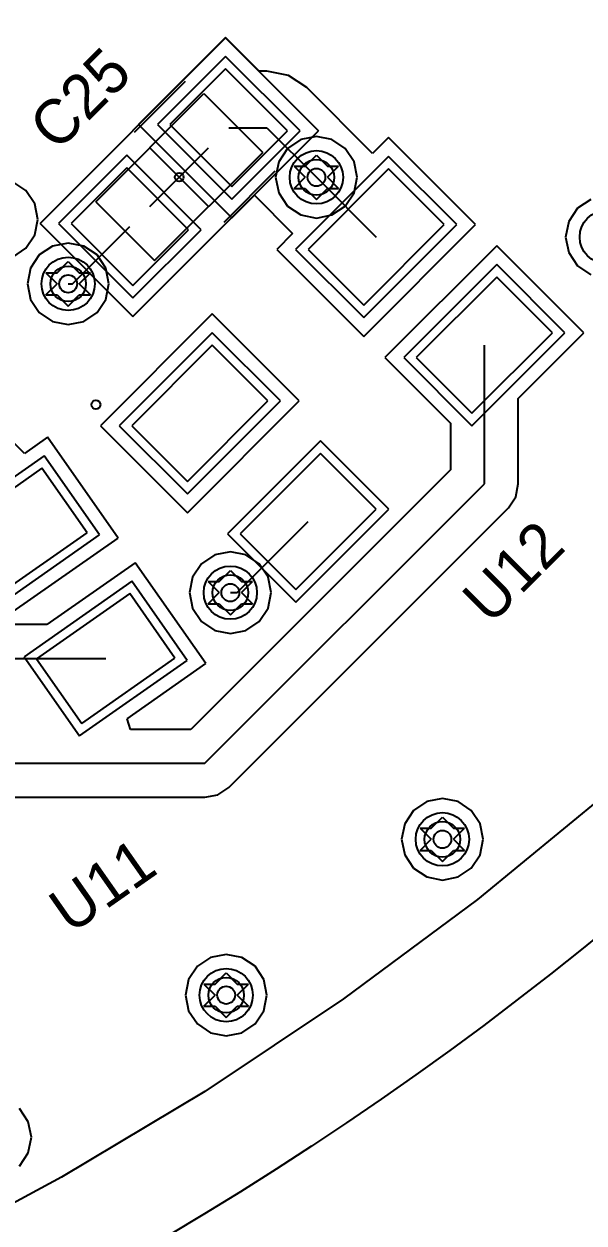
# Model space of a CAD drawing. Header units: millimetres. Extents: x 7.3 to 18.4, y 2.4 to 9.4.
# Drawn here: x 10.112 to 10.364, y 2.748 to 3.288 of the extents above; entities that cross this region are included whole.
import ezdxf

# ---------------------------------------------------------------- set-up
doc = ezdxf.new("R2010")
doc.units = ezdxf.units.MM
doc.header["$MEASUREMENT"] = 0
for name, color, linetype in [('BottomLayer', 5, 'Continuous'), ('BottomSolder', 6, 'Continuous'), ('DrillDrawing', 1, 'Continuous'), ('Mechanical1', 6, 'Continuous'), ('Mechanical13', 56, 'Continuous'), ('Mechanical15', 56, 'Continuous'), ('MidLayer1', 16, 'Continuous'), ('MidLayer2', 76, 'Continuous'), ('MultiLayer', 9, 'Continuous'), ('TopLayer', 1, 'Continuous'), ('TopOverlay', 2, 'Continuous'), ('TopPaste', 8, 'Continuous'), ('TopSolder', 216, 'Continuous'), ('ViaHoleLayer', 16, 'Continuous')]:
    doc.layers.add(name, color=color, linetype=linetype)

msp = doc.modelspace()

# ---------------------------------------------------------------- linework, layer by layer
at = {"layer": 'BottomLayer'}
for p, q in [((10.23672, 3.2359), (10.23076, 3.23192)), ((10.24374, 3.23729), (10.23672, 3.2359)), ((10.25076, 3.2359), (10.24374, 3.23729)), ((10.25672, 3.23192), (10.25076, 3.2359)), ((10.23076, 3.23192), (10.22678, 3.22596)), ((10.2607, 3.22596), (10.25672, 3.23192)), ((10.22678, 3.22596), (10.22539, 3.21894)), ((10.26209, 3.21894), (10.2607, 3.22596)), ((10.22539, 3.21894), (10.22678, 3.21192)), ((10.2607, 3.21192), (10.26209, 3.21894)), ((10.22678, 3.21192), (10.23076, 3.20596)), ((10.25672, 3.20596), (10.2607, 3.21192)), ((10.23076, 3.20596), (10.23672, 3.20199)), ((10.25076, 3.20199), (10.25672, 3.20596)), ((10.23672, 3.20199), (10.24374, 3.20059)), ((10.24374, 3.20059), (10.25076, 3.20199)), ((10.37427, 2.94156), (10.31623, 2.89393)), ((10.31623, 2.89393), (10.25592, 2.8492)), ((10.25592, 2.8492), (10.19348, 2.80748)), ((10.19348, 2.80748), (10.12907, 2.76887)), ((10.12907, 2.76887), (10.06285, 2.73348))]:
    msp.add_line(p, q, dxfattribs=at)
for centre in [(10.24374, 3.21894), (10.132, 3.171), (10.205, 3.032), (10.30046, 2.921), (10.20314, 2.85087)]:
    msp.add_circle(centre, 0.008, dxfattribs=at)
at = {"layer": 'BottomSolder'}
for centre in [(10.24374, 3.21894), (10.37427, 3.19206), (10.132, 3.171), (10.205, 3.032), (10.30046, 2.921), (10.20314, 2.85087)]:
    msp.add_circle(centre, 0.012, dxfattribs=at)
at = {"layer": 'DrillDrawing'}
for p, q in [((10.23874, 3.22394), (10.24374, 3.22894)), ((10.24374, 3.22894), (10.24874, 3.22394)), ((10.23374, 3.22394), (10.23874, 3.21894)), ((10.23374, 3.22394), (10.23874, 3.22394)), ((10.24874, 3.22394), (10.25374, 3.22394)), ((10.24874, 3.21894), (10.25374, 3.22394)), ((10.23374, 3.21394), (10.23874, 3.21894)), ((10.24874, 3.21894), (10.25374, 3.21394)), ((10.23374, 3.21394), (10.23874, 3.21394)), ((10.23874, 3.21394), (10.24374, 3.20894)), ((10.24374, 3.20894), (10.24874, 3.21394)), ((10.24874, 3.21394), (10.25374, 3.21394)), ((10.127, 3.176), (10.132, 3.181)), ((10.132, 3.181), (10.137, 3.176)), ((10.122, 3.176), (10.127, 3.171)), ((10.122, 3.176), (10.127, 3.176)), ((10.137, 3.176), (10.142, 3.176)), ((10.137, 3.171), (10.142, 3.176)), ((10.122, 3.166), (10.127, 3.171)), ((10.137, 3.171), (10.142, 3.166)), ((10.122, 3.166), (10.127, 3.166)), ((10.127, 3.166), (10.132, 3.161)), ((10.132, 3.161), (10.137, 3.166)), ((10.137, 3.166), (10.142, 3.166)), ((10.2, 3.037), (10.205, 3.042)), ((10.205, 3.042), (10.21, 3.037)), ((10.195, 3.037), (10.2, 3.032)), ((10.195, 3.037), (10.2, 3.037)), ((10.21, 3.037), (10.215, 3.037)), ((10.21, 3.032), (10.215, 3.037)), ((10.195, 3.027), (10.2, 3.032)), ((10.21, 3.032), (10.215, 3.027)), ((10.195, 3.027), (10.2, 3.027)), ((10.2, 3.027), (10.205, 3.022)), ((10.205, 3.022), (10.21, 3.027)), ((10.21, 3.027), (10.215, 3.027)), ((10.29546, 2.926), (10.30046, 2.931)), ((10.30046, 2.931), (10.30546, 2.926)), ((10.29046, 2.926), (10.29546, 2.921)), ((10.29046, 2.926), (10.29546, 2.926)), ((10.30546, 2.926), (10.31046, 2.926)), ((10.30546, 2.921), (10.31046, 2.926)), ((10.29046, 2.916), (10.29546, 2.921)), ((10.30546, 2.921), (10.31046, 2.916)), ((10.29046, 2.916), (10.29546, 2.916)), ((10.29546, 2.916), (10.30046, 2.911)), ((10.30046, 2.911), (10.30546, 2.916)), ((10.30546, 2.916), (10.31046, 2.916)), ((10.19814, 2.85587), (10.20314, 2.86087)), ((10.20314, 2.86087), (10.20814, 2.85587)), ((10.19314, 2.85587), (10.19814, 2.85087)), ((10.19314, 2.85587), (10.19814, 2.85587)), ((10.20814, 2.85587), (10.21314, 2.85587)), ((10.20814, 2.85087), (10.21314, 2.85587)), ((10.19314, 2.84587), (10.19814, 2.85087)), ((10.20814, 2.85087), (10.21314, 2.84587)), ((10.19314, 2.84587), (10.19814, 2.84587)), ((10.19814, 2.84587), (10.20314, 2.84087)), ((10.20314, 2.84087), (10.20814, 2.84587)), ((10.20814, 2.84587), (10.21314, 2.84587))]:
    msp.add_line(p, q, dxfattribs=at)
at = {"layer": 'Mechanical1'}
msp.add_circle((9.37681, 4.09921), 1.5748, dxfattribs=at)
at = {"layer": 'Mechanical13'}
for p, q in [((10.14442, 3.20786), (10.19314, 3.25658)), ((10.19314, 3.25658), (10.21958, 3.23014)), ((10.17086, 3.18142), (10.21958, 3.23014)), ((10.14442, 3.20786), (10.17086, 3.18142))]:
    msp.add_line(p, q, dxfattribs=at)
at = {"layer": 'Mechanical15'}
for p, q in [((10.11936, 3.19812), (10.20288, 3.28164)), ((10.20288, 3.28164), (10.24464, 3.23988)), ((10.16112, 3.15636), (10.24464, 3.23988)), ((10.16878, 3.20578), (10.19522, 3.23222)), ((10.16878, 3.23222), (10.19522, 3.20578)), ((10.11936, 3.19812), (10.16112, 3.15636))]:
    msp.add_line(p, q, dxfattribs=at)
at = {"layer": 'MidLayer1'}
for p, q in [((10.23672, 3.2359), (10.23076, 3.23192)), ((10.24374, 3.23729), (10.23672, 3.2359)), ((10.25076, 3.2359), (10.24374, 3.23729)), ((10.25672, 3.23192), (10.25076, 3.2359)), ((10.23076, 3.23192), (10.22678, 3.22596)), ((10.2607, 3.22596), (10.25672, 3.23192)), ((10.22678, 3.22596), (10.22539, 3.21894)), ((10.26209, 3.21894), (10.2607, 3.22596)), ((10.22539, 3.21894), (10.22678, 3.21192)), ((10.2607, 3.21192), (10.26209, 3.21894)), ((10.22678, 3.21192), (10.23076, 3.20596)), ((10.25672, 3.20596), (10.2607, 3.21192)), ((10.23076, 3.20596), (10.23672, 3.20199)), ((10.25076, 3.20199), (10.25672, 3.20596)), ((10.23672, 3.20199), (10.24374, 3.20059)), ((10.24374, 3.20059), (10.25076, 3.20199)), ((10.37427, 2.94156), (10.31623, 2.89393)), ((10.31623, 2.89393), (10.25592, 2.8492)), ((10.25592, 2.8492), (10.19348, 2.80748)), ((10.19348, 2.80748), (10.12907, 2.76887)), ((10.12907, 2.76887), (10.06285, 2.73348))]:
    msp.add_line(p, q, dxfattribs=at)
for centre in [(10.24374, 3.21894), (10.132, 3.171), (10.205, 3.032), (10.30046, 2.921), (10.20314, 2.85087)]:
    msp.add_circle(centre, 0.008, dxfattribs=at)
at = {"layer": 'MidLayer2'}
for p, q in [((10.11298, 3.21298), (10.10702, 3.21696)), ((10.11696, 3.20702), (10.11298, 3.21298)), ((10.11835, 3.2), (10.11696, 3.20702)), ((10.36725, 3.20901), (10.3613, 3.20504)), ((10.3613, 3.20504), (10.35732, 3.19908)), ((10.11696, 3.19298), (10.11835, 3.2)), ((10.35732, 3.19908), (10.35592, 3.19206)), ((10.11298, 3.18702), (10.11696, 3.19298)), ((10.132, 3.18935), (10.12498, 3.18796)), ((10.13902, 3.18796), (10.132, 3.18935)), ((10.35592, 3.19206), (10.35732, 3.18504)), ((10.10702, 3.18304), (10.11298, 3.18702)), ((10.11902, 3.18398), (10.11504, 3.17802)), ((10.12498, 3.18796), (10.11902, 3.18398)), ((10.14498, 3.18398), (10.13902, 3.18796)), ((10.14896, 3.17802), (10.14498, 3.18398)), ((10.35732, 3.18504), (10.3613, 3.17908)), ((10.3613, 3.17908), (10.36725, 3.1751)), ((10.11504, 3.17802), (10.11365, 3.171)), ((10.15035, 3.171), (10.14896, 3.17802)), ((10.11365, 3.171), (10.11504, 3.16398)), ((10.14896, 3.16398), (10.15035, 3.171)), ((10.11504, 3.16398), (10.11902, 3.15802)), ((10.14498, 3.15802), (10.14896, 3.16398)), ((10.11902, 3.15802), (10.12498, 3.15404)), ((10.13902, 3.15404), (10.14498, 3.15802)), ((10.12498, 3.15404), (10.132, 3.15265)), ((10.132, 3.15265), (10.13902, 3.15404)), ((10.205, 3.05035), (10.19798, 3.04896)), ((10.21202, 3.04896), (10.205, 3.05035)), ((10.19202, 3.04498), (10.18804, 3.03902)), ((10.19798, 3.04896), (10.19202, 3.04498)), ((10.21798, 3.04498), (10.21202, 3.04896)), ((10.22196, 3.03902), (10.21798, 3.04498)), ((10.18804, 3.03902), (10.18665, 3.032)), ((10.22335, 3.032), (10.22196, 3.03902)), ((10.18665, 3.032), (10.18804, 3.02498)), ((10.22196, 3.02498), (10.22335, 3.032)), ((10.18804, 3.02498), (10.19202, 3.01902)), ((10.21798, 3.01902), (10.22196, 3.02498)), ((10.19202, 3.01902), (10.19798, 3.01504)), ((10.21202, 3.01504), (10.21798, 3.01902)), ((10.19798, 3.01504), (10.205, 3.01365)), ((10.205, 3.01365), (10.21202, 3.01504)), ((10.37427, 2.94156), (10.31623, 2.89393)), ((10.29343, 2.93796), (10.28748, 2.93398)), ((10.30046, 2.93935), (10.29343, 2.93796)), ((10.30748, 2.93796), (10.30046, 2.93935)), ((10.31343, 2.93398), (10.30748, 2.93796)), ((10.28748, 2.93398), (10.2835, 2.92802)), ((10.31741, 2.92802), (10.31343, 2.93398)), ((10.2835, 2.92802), (10.2821, 2.921)), ((10.31881, 2.921), (10.31741, 2.92802)), ((10.2821, 2.921), (10.2835, 2.91398)), ((10.31741, 2.91398), (10.31881, 2.921)), ((10.2835, 2.91398), (10.28748, 2.90802)), ((10.31343, 2.90802), (10.31741, 2.91398)), ((10.28748, 2.90802), (10.29343, 2.90404)), ((10.29343, 2.90404), (10.30046, 2.90265)), ((10.30046, 2.90265), (10.30748, 2.90404)), ((10.30748, 2.90404), (10.31343, 2.90802)), ((10.31623, 2.89393), (10.25592, 2.8492)), ((10.19612, 2.86782), (10.19017, 2.86384)), ((10.20314, 2.86922), (10.19612, 2.86782)), ((10.21017, 2.86782), (10.20314, 2.86922)), ((10.21612, 2.86384), (10.21017, 2.86782)), ((10.19017, 2.86384), (10.18619, 2.85789)), ((10.2201, 2.85789), (10.21612, 2.86384)), ((10.18619, 2.85789), (10.18479, 2.85087)), ((10.2215, 2.85087), (10.2201, 2.85789)), ((10.18479, 2.85087), (10.18619, 2.84384)), ((10.2201, 2.84384), (10.2215, 2.85087)), ((10.25592, 2.8492), (10.19348, 2.80748)), ((10.18619, 2.84384), (10.19017, 2.83789)), ((10.21612, 2.83789), (10.2201, 2.84384)), ((10.19017, 2.83789), (10.19612, 2.83391)), ((10.19612, 2.83391), (10.20314, 2.83251)), ((10.20314, 2.83251), (10.21017, 2.83391)), ((10.21017, 2.83391), (10.21612, 2.83789)), ((10.19348, 2.80748), (10.12907, 2.76887)), ((10.11404, 2.79391), (10.11006, 2.79987)), ((10.11544, 2.78689), (10.11404, 2.79391)), ((10.11404, 2.77987), (10.11544, 2.78689)), ((10.11006, 2.77391), (10.11404, 2.77987)), ((10.12907, 2.76887), (10.06285, 2.73348))]:
    msp.add_line(p, q, dxfattribs=at)
for centre in [(10.24374, 3.21894), (10.132, 3.171), (10.205, 3.032), (10.30046, 2.921), (10.20314, 2.85087)]:
    msp.add_circle(centre, 0.008, dxfattribs=at)
at = {"layer": 'MultiLayer'}
for centre in [(10.24374, 3.21894), (10.132, 3.171), (10.205, 3.032), (10.30046, 2.921), (10.20314, 2.85087)]:
    msp.add_circle(centre, 0.008, dxfattribs=at)
at = {"layer": 'TopLayer'}
for p, q in [((10.20288, 3.28186), (10.16368, 3.24266)), ((10.21798, 3.26676), (10.20288, 3.28186)), ((10.20288, 3.26772), (10.17782, 3.24266)), ((10.23072, 3.23988), (10.20288, 3.26772)), ((10.22141, 3.26676), (10.21798, 3.26676)), ((10.23116, 3.26482), (10.22141, 3.26676)), ((10.23943, 3.25929), (10.23116, 3.26482)), ((10.26905, 3.22968), (10.23943, 3.25929)), ((10.16368, 3.24266), (10.20566, 3.20068)), ((10.17782, 3.24266), (10.20566, 3.21482)), ((10.20427, 3.24127), (10.22141, 3.24127)), ((10.20566, 3.21482), (10.23072, 3.23988)), ((10.22141, 3.24127), (10.24374, 3.21894)), ((10.27619, 3.23682), (10.26905, 3.22968)), ((10.31539, 3.19763), (10.27619, 3.23682)), ((10.15834, 3.22318), (10.13328, 3.19812)), ((10.18618, 3.19534), (10.15834, 3.22318)), ((10.27619, 3.22268), (10.24, 3.18649)), ((10.30125, 3.19763), (10.27619, 3.22268)), ((10.24374, 3.21894), (10.27062, 3.19206)), ((10.20566, 3.20068), (10.21581, 3.21083)), ((10.21581, 3.21083), (10.233, 3.19363)), ((10.13328, 3.19812), (10.16112, 3.17028)), ((10.134, 3.171), (10.15973, 3.19673)), ((10.16112, 3.17028), (10.18618, 3.19534)), ((10.26506, 3.14729), (10.31539, 3.19763)), ((10.26506, 3.16144), (10.30125, 3.19763)), ((10.233, 3.19363), (10.22586, 3.18649)), ((10.22586, 3.18649), (10.26506, 3.14729)), ((10.24, 3.18649), (10.26506, 3.16144)), ((10.32491, 3.18811), (10.27458, 3.13777)), ((10.36411, 3.14891), (10.32491, 3.18811)), ((10.32491, 3.17396), (10.28872, 3.13777)), ((10.34996, 3.14891), (10.32491, 3.17396)), ((10.132, 3.171), (10.134, 3.171)), ((10.19685, 3.15748), (10.14652, 3.10715)), ((10.23605, 3.11829), (10.19685, 3.15748)), ((10.31377, 3.11272), (10.34996, 3.14891)), ((10.33463, 3.11944), (10.36411, 3.14891)), ((10.19685, 3.14334), (10.16066, 3.10715)), ((10.2219, 3.11829), (10.19685, 3.14334)), ((10.31934, 3.08099), (10.31934, 3.14334)), ((10.27458, 3.13777), (10.30405, 3.1083)), ((10.28872, 3.13777), (10.31377, 3.11272)), ((10.11227, 3.09464), (10.07847, 3.12845)), ((10.33463, 3.08099), (10.33463, 3.11944)), ((10.18571, 3.06795), (10.23605, 3.11829)), ((10.18571, 3.0821), (10.2219, 3.11829)), ((10.14652, 3.10715), (10.18571, 3.06795)), ((10.16066, 3.10715), (10.18571, 3.0821)), ((10.30405, 3.1083), (10.30405, 3.08733)), ((10.12265, 3.10191), (10.11227, 3.09464)), ((10.15445, 3.05651), (10.12265, 3.10191)), ((10.24557, 3.09462), (10.20938, 3.05843)), ((10.27062, 3.06957), (10.24557, 3.09462)), ((10.1202, 3.08799), (10.07827, 3.05863)), ((10.14052, 3.05896), (10.1202, 3.08799)), ((10.30405, 3.08733), (10.18721, 2.97049)), ((10.19354, 2.9552), (10.31934, 3.08099)), ((10.33347, 3.07514), (10.33463, 3.08099)), ((10.33016, 3.07018), (10.33347, 3.07514)), ((10.20436, 2.94438), (10.33016, 3.07018)), ((10.23443, 3.03338), (10.27062, 3.06957)), ((10.208, 3.032), (10.24, 3.064)), ((10.09859, 3.02961), (10.14052, 3.05896)), ((10.10577, 3.02242), (10.15445, 3.05651)), ((10.20938, 3.05843), (10.23443, 3.03338)), ((10.16217, 3.04548), (10.12243, 3.01765)), ((10.19396, 3.00007), (10.16217, 3.04548)), ((10.15971, 3.03155), (10.11779, 3.00219)), ((10.18004, 3.00252), (10.15971, 3.03155)), ((10.205, 3.032), (10.208, 3.032)), ((10.12243, 3.01765), (10.10727, 3.01765)), ((10.08942, 3.00236), (10.14891, 3.00236)), ((10.11779, 3.00219), (10.13811, 2.97317)), ((10.13811, 2.97317), (10.18004, 3.00252)), ((10.15853, 2.97526), (10.19396, 3.00007)), ((10.16004, 2.97049), (10.15853, 2.97526)), ((10.18721, 2.97049), (10.16004, 2.97049)), ((10.10102, 2.9552), (10.19354, 2.9552)), ((10.19354, 2.9399), (10.1994, 2.94107)), ((10.1994, 2.94107), (10.20436, 2.94438)), ((10.37427, 2.94156), (10.31623, 2.89393)), ((10.10102, 2.9399), (10.19354, 2.9399)), ((10.31623, 2.89393), (10.25592, 2.8492)), ((10.25592, 2.8492), (10.19348, 2.80748)), ((10.19348, 2.80748), (10.12907, 2.76887)), ((10.12907, 2.76887), (10.06285, 2.73348))]:
    msp.add_line(p, q, dxfattribs=at)
for centre in [(10.24374, 3.21894), (10.132, 3.171), (10.205, 3.032), (10.30046, 2.921), (10.20314, 2.85087)]:
    msp.add_circle(centre, 0.008, dxfattribs=at)
at = {"layer": 'TopOverlay'}
for p, q in [((10.16182, 3.23918), (10.18478, 3.26215)), ((10.20218, 3.19882), (10.22515, 3.22178))]:
    msp.add_line(p, q, dxfattribs=at)
for centre in [(10.182, 3.219), (10.14451, 3.11662)]:
    msp.add_circle(centre, 0.00197, dxfattribs=at)
at = {"layer": 'TopPaste'}
for p, q in [((10.20288, 3.26772), (10.17782, 3.24266)), ((10.23072, 3.23988), (10.20288, 3.26772)), ((10.17782, 3.24266), (10.20566, 3.21482)), ((10.20566, 3.21482), (10.23072, 3.23988)), ((10.15834, 3.22318), (10.13328, 3.19812)), ((10.18618, 3.19534), (10.15834, 3.22318)), ((10.27619, 3.22268), (10.24, 3.18649)), ((10.30125, 3.19763), (10.27619, 3.22268)), ((10.13328, 3.19812), (10.16112, 3.17028)), ((10.16112, 3.17028), (10.18618, 3.19534)), ((10.26506, 3.16144), (10.30125, 3.19763)), ((10.24, 3.18649), (10.26506, 3.16144)), ((10.32491, 3.17396), (10.28872, 3.13777)), ((10.34996, 3.14891), (10.32491, 3.17396)), ((10.31377, 3.11272), (10.34996, 3.14891)), ((10.19685, 3.14334), (10.16066, 3.10715)), ((10.2219, 3.11829), (10.19685, 3.14334)), ((10.28872, 3.13777), (10.31377, 3.11272)), ((10.18571, 3.0821), (10.2219, 3.11829)), ((10.16066, 3.10715), (10.18571, 3.0821)), ((10.24557, 3.09462), (10.20938, 3.05843)), ((10.27062, 3.06957), (10.24557, 3.09462)), ((10.1202, 3.08799), (10.07827, 3.05863)), ((10.14052, 3.05896), (10.1202, 3.08799)), ((10.23443, 3.03338), (10.27062, 3.06957)), ((10.09859, 3.02961), (10.14052, 3.05896)), ((10.20938, 3.05843), (10.23443, 3.03338)), ((10.15971, 3.03155), (10.11779, 3.00219)), ((10.18004, 3.00252), (10.15971, 3.03155)), ((10.11779, 3.00219), (10.13811, 2.97317)), ((10.13811, 2.97317), (10.18004, 3.00252))]:
    msp.add_line(p, q, dxfattribs=at)
at = {"layer": 'TopSolder'}
for p, q in [((10.20288, 3.27337), (10.17217, 3.24266)), ((10.23637, 3.23988), (10.20288, 3.27337)), ((10.17217, 3.24266), (10.20566, 3.20917)), ((10.20566, 3.20917), (10.23637, 3.23988)), ((10.15834, 3.22883), (10.12763, 3.19812)), ((10.19183, 3.19534), (10.15834, 3.22883)), ((10.27619, 3.22834), (10.23434, 3.18649)), ((10.3069, 3.19763), (10.27619, 3.22834)), ((10.12763, 3.19812), (10.16112, 3.16463)), ((10.16112, 3.16463), (10.19183, 3.19534)), ((10.26506, 3.15578), (10.3069, 3.19763)), ((10.23434, 3.18649), (10.26506, 3.15578)), ((10.32491, 3.17962), (10.28306, 3.13777)), ((10.35562, 3.14891), (10.32491, 3.17962)), ((10.19685, 3.149), (10.155, 3.10715)), ((10.22756, 3.11829), (10.19685, 3.149)), ((10.31377, 3.10706), (10.35562, 3.14891)), ((10.28306, 3.13777), (10.31377, 3.10706)), ((10.18571, 3.07644), (10.22756, 3.11829)), ((10.155, 3.10715), (10.18571, 3.07644)), ((10.24557, 3.10028), (10.20372, 3.05843)), ((10.27628, 3.06957), (10.24557, 3.10028)), ((10.12118, 3.09356), (10.0727, 3.05961)), ((10.14609, 3.05798), (10.12118, 3.09356)), ((10.23443, 3.02772), (10.27628, 3.06957)), ((10.09761, 3.02403), (10.14609, 3.05798)), ((10.20372, 3.05843), (10.23443, 3.02772)), ((10.1607, 3.03712), (10.11222, 3.00317)), ((10.18561, 3.00154), (10.1607, 3.03712)), ((10.11222, 3.00317), (10.13713, 2.9676)), ((10.13713, 2.9676), (10.18561, 3.00154))]:
    msp.add_line(p, q, dxfattribs=at)
for centre in [(10.24374, 3.21894), (10.37427, 3.19206), (10.132, 3.171), (10.205, 3.032), (10.30046, 2.921), (10.20314, 2.85087)]:
    msp.add_circle(centre, 0.012, dxfattribs=at)
at = {"layer": 'ViaHoleLayer'}
for centre in [(10.24374, 3.21894), (10.132, 3.171), (10.205, 3.032), (10.30046, 2.921), (10.20314, 2.85087)]:
    msp.add_circle(centre, 0.004, dxfattribs=at)

# ---------------------------------------------------------------- texts
at = {"layer": 'TopOverlay'}
for s, rotation, p in [('C25', 45, (10.127, 3.23)), ('U12', 45, (10.322, 3.017)), ('U11', 35, (10.133, 2.878))]:
    msp.add_text(s, height=0.02, rotation=rotation, dxfattribs=at).set_placement(p)

doc.saveas('drawing.dxf')
